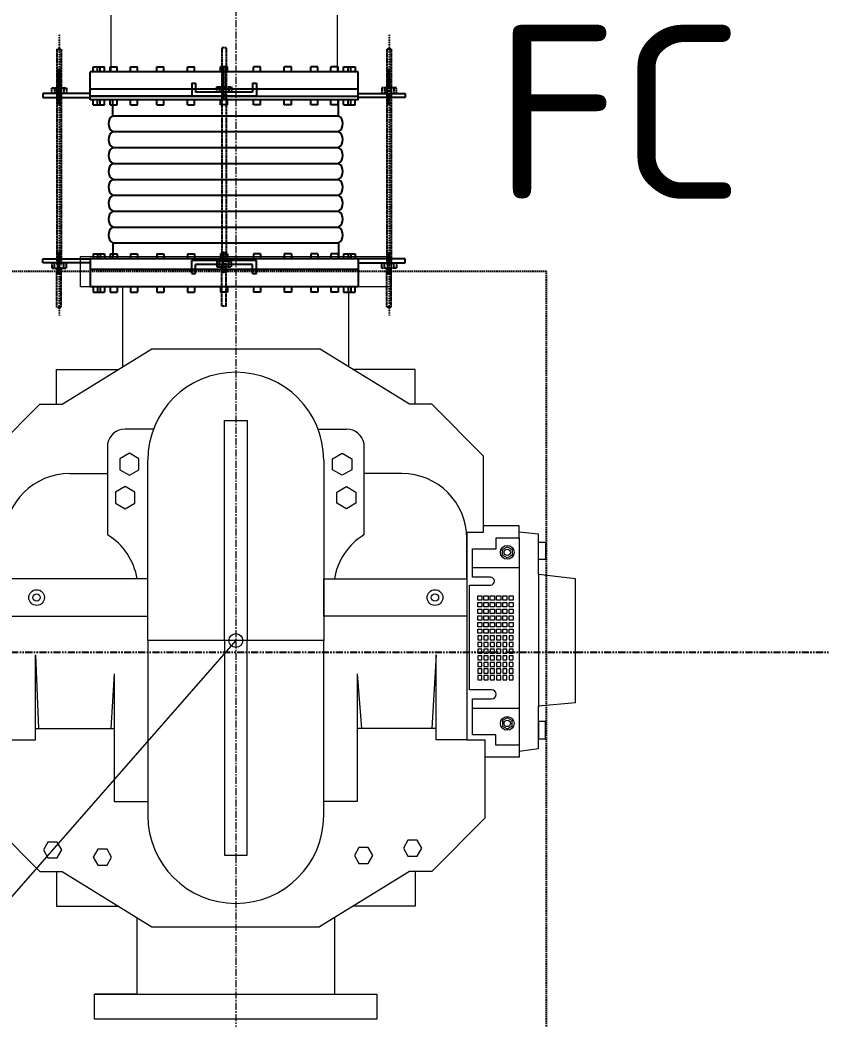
# Model space of a CAD drawing. Header units: inches. Extents: x 0 to 235202, y 0 to 361577.
# Drawn here: x 165869 to 167288, y 130742 to 132511 of the extents above; entities that cross this region are included whole.
import ezdxf
from ezdxf.enums import TextEntityAlignment as Align

# ---------------------------------------------------------------- set-up
doc = ezdxf.new("R2010")
doc.units = ezdxf.units.IN
doc.header["$MEASUREMENT"] = 0
for name, pattern in [('CENTER', [2, 1.25, -0.25, 0.25, -0.25]), ('HIDDEN', [0.375, 0.25, -0.125]), ('PHANTOM2', [1.25, 0.625, -0.125, 0.125, -0.125, 0.125, -0.125])]:
    doc.linetypes.add(name, pattern=pattern)
doc.layers.add('.5', color=8, linetype='Continuous', lineweight=0)
doc.layers.add('DIM', color=251, linetype='Continuous', lineweight=0)
for name, color, linetype in [('1', 1, 'CENTER'), ('GRID_TXT45', 4, 'Continuous'), ('M-X-BKGD', 8, 'Continuous'), ('text', 3, 'Continuous'), ('WINDOW ELEV', 3, 'Continuous')]:
    doc.layers.add(name, color=color, linetype=linetype)
doc.styles.add('ISO', font='isocpeur.ttf')
doc.styles.add('SIMPLEX', font='simplex.shx')

# ---------------------------------------------------------------- blocks, each defined once
blk = doc.blocks.new('FLOOR PLAN REV 2')
at = {"layer": '.5', "color": 8, "linetype": 'CENTER', "ltscale": 10}
blk.add_line((91776.8, 246037.2), (91776.8, 222708.1), dxfattribs=at)
at = {"color": 8, "linetype": 'PHANTOM2', "ltscale": 20}
blk.add_line((100766.6, 231217.3), (74313.2, 231217.3), dxfattribs=at)
at = {"layer": 'DIM', "color": 8, "linetype": 'Continuous'}
for p, q in [((91501.8, 231918.5), (92051.8, 231918.5)), ((91501.8, 231864.8), (91501.8, 231918.5)), ((92051.8, 231918.5), (92051.8, 231864.8)), ((92051.8, 231864.8), (91501.8, 231864.8)), ((91576.8, 231723.5), (91576.8, 231864.8)), ((91976.8, 231723.5), (91976.8, 231864.8)), ((91469.1, 231657.1), (91628.3, 231755.3)), ((91628.3, 231755.3), (91925.3, 231755.3)), ((92084.4, 231657.1), (91925.3, 231755.3)), ((91459.1, 231657.1), (91459.1, 231718.5)), ((91459.1, 231718.5), (91568.8, 231718.5)), ((92094.5, 231718.5), (91984.8, 231718.5)), ((92094.5, 231657.1), (92094.5, 231718.5)), ((91338.7, 231565.9), (91429.8, 231657.1)), ((91429.8, 231657.1), (91469.1, 231657.1)), ((91429.8, 231657.1), (91459.1, 231657.1)), ((92123.7, 231657.1), (92084.4, 231657.1)), ((92123.7, 231657.1), (92094.5, 231657.1)), ((92214.9, 231565.9), (92123.7, 231657.1)), ((91756.9, 231628.3), (91796.7, 231628.3)), ((91756.9, 231238.6), (91756.9, 231628.3)), ((91796.7, 231628.3), (91796.7, 231238.6)), ((91631.1, 231613.2), (91580.7, 231613.2)), ((91922.4, 231613.2), (91972.9, 231613.2)), ((91549.8, 231587.2), (91549.8, 231425.8)), ((92003.8, 231587.2), (92003.8, 231425.8)), ((91588.4, 231570.4), (91571.4, 231560.6)), ((91605.3, 231560.6), (91588.4, 231570.4)), ((91948.2, 231560.6), (91965.2, 231570.4)), ((91965.2, 231570.4), (91982.2, 231560.6)), ((92214.9, 231565.9), (92214.9, 231429.8)), ((91571.4, 231560.6), (91571.4, 231541.1)), ((91605.3, 231541.1), (91605.3, 231560.6)), ((91621.1, 231238.6), (91621.1, 231558.1)), ((91932.5, 231557.5), (91932.5, 231238.6)), ((91948.2, 231541.1), (91948.2, 231560.6)), ((91982.2, 231560.6), (91982.2, 231541.1)), ((91482.8, 231534.5), (91549.8, 231534.5)), ((91571.4, 231541.1), (91588.4, 231531.3)), ((91588.4, 231531.3), (91605.3, 231541.1)), ((91965.2, 231531.3), (91948.2, 231541.1)), ((91982.2, 231541.1), (91965.2, 231531.3)), ((92070.8, 231534.5), (92003.8, 231534.5)), ((91581, 231511.3), (91564, 231501.5)), ((91598, 231501.5), (91581, 231511.3)), ((91955.6, 231501.5), (91972.6, 231511.3)), ((91972.6, 231511.3), (91989.5, 231501.5)), ((91564, 231501.5), (91564, 231481.9)), ((91598, 231481.9), (91598, 231501.5)), ((91955.6, 231481.9), (91955.6, 231501.5)), ((91989.5, 231501.5), (91989.5, 231481.9)), ((91564, 231481.9), (91581, 231472.1)), ((91581, 231472.1), (91598, 231481.9)), ((91972.6, 231472.1), (91955.6, 231481.9)), ((91989.5, 231481.9), (91972.6, 231472.1)), ((92278.3, 231442.1), (92214.9, 231442.1)), ((92278.3, 231419), (92278.3, 231442.1)), ((92214.9, 231429.8), (92185.8, 231429.8)), ((92185.8, 231429.8), (92185.8, 231062.9)), ((92185.8, 231347.7), (92185.8, 231419.5)), ((92237.6, 231400.8), (92237.6, 231420.4)), ((92237.6, 231420.4), (92278.3, 231420.4)), ((92312.8, 231427.1), (92278.3, 231430.5)), ((92278.3, 231420.4), (92278.3, 231419)), ((92312.8, 231355.5), (92312.8, 231427.1)), ((92248.9, 231399.9), (92257.5, 231404.9)), ((92257.5, 231404.9), (92266.1, 231399.9)), ((92278.3, 231419), (92278.3, 231053.7)), ((92312.8, 231412.9), (92325, 231412.9)), ((92312.8, 231382.1), (92312.8, 231412.9)), ((92325, 231412.9), (92325, 231382.1)), ((92196.1, 231350.8), (92196.1, 231400.8)), ((92196.1, 231400.8), (92237.6, 231400.8)), ((92248.9, 231390), (92248.9, 231399.9)), ((92257.5, 231385), (92248.9, 231390)), ((92266.1, 231390), (92257.5, 231385)), ((92266.1, 231399.9), (92266.1, 231390)), ((92196.1, 231367.9), (92278.3, 231367.9)), ((92325, 231382.1), (92312.8, 231382.1)), ((92227.8, 231350.8), (92196.1, 231350.8)), ((92312.8, 231355.5), (92312.8, 231120.8)), ((92378.4, 231348), (92312.8, 231355.5)), ((91621.1, 231347.7), (91367.8, 231347.7)), ((91621.1, 231281.6), (91621.1, 231347.7)), ((91932.5, 231347.7), (92185.8, 231347.7)), ((91932.5, 231281.6), (91932.5, 231347.7)), ((92185.8, 231347.7), (92185.8, 231281.6)), ((92190.6, 231151.4), (92190.6, 231337)), ((92190.6, 231337), (92227.8, 231337)), ((92378.4, 231129.2), (92378.4, 231348)), ((92205.1, 231310.4), (92205.1, 231318)), ((92205.1, 231318), (92212.4, 231318)), ((92212.4, 231318), (92212.4, 231310.4)), ((92216.2, 231310.4), (92216.2, 231318)), ((92216.2, 231318), (92223.6, 231318)), ((92223.6, 231318), (92223.6, 231310.4)), ((92227.4, 231310.4), (92227.4, 231318)), ((92227.4, 231318), (92234.7, 231318)), ((92234.7, 231318), (92234.7, 231310.4)), ((92238.5, 231310.4), (92238.5, 231318)), ((92238.5, 231318), (92245.9, 231318)), ((92245.9, 231318), (92245.9, 231310.4)), ((92249.7, 231310.4), (92249.7, 231318)), ((92249.7, 231318), (92257, 231318)), ((92257, 231318), (92257, 231310.4)), ((92260.8, 231310.4), (92260.8, 231318)), ((92260.8, 231318), (92268.2, 231318)), ((92268.2, 231318), (92268.2, 231310.4)), ((92212.4, 231310.4), (92205.1, 231310.4)), ((92205.1, 231298.6), (92205.1, 231306.2)), ((92205.1, 231306.2), (92212.4, 231306.2)), ((92212.4, 231298.6), (92205.1, 231298.6)), ((92212.4, 231306.2), (92212.4, 231298.6)), ((92223.6, 231310.4), (92216.2, 231310.4)), ((92216.2, 231298.6), (92216.2, 231306.2)), ((92216.2, 231306.2), (92223.6, 231306.2)), ((92223.6, 231298.6), (92216.2, 231298.6)), ((92223.6, 231306.2), (92223.6, 231298.6)), ((92234.7, 231310.4), (92227.4, 231310.4)), ((92227.4, 231298.6), (92227.4, 231306.2)), ((92227.4, 231306.2), (92234.7, 231306.2)), ((92234.7, 231298.6), (92227.4, 231298.6)), ((92234.7, 231306.2), (92234.7, 231298.6)), ((92245.9, 231310.4), (92238.5, 231310.4)), ((92238.5, 231298.6), (92238.5, 231306.2)), ((92238.5, 231306.2), (92245.9, 231306.2)), ((92245.9, 231298.6), (92238.5, 231298.6)), ((92245.9, 231306.2), (92245.9, 231298.6)), ((92257, 231310.4), (92249.7, 231310.4)), ((92249.7, 231298.6), (92249.7, 231306.2)), ((92249.7, 231306.2), (92257, 231306.2)), ((92257, 231298.6), (92249.7, 231298.6)), ((92257, 231306.2), (92257, 231298.6)), ((92268.2, 231310.4), (92260.8, 231310.4)), ((92260.8, 231298.6), (92260.8, 231306.2)), ((92260.8, 231306.2), (92268.2, 231306.2)), ((92268.2, 231298.6), (92260.8, 231298.6)), ((92268.2, 231306.2), (92268.2, 231298.6)), ((91367.8, 231281.6), (91621.1, 231281.6)), ((92185.8, 231281.6), (91932.5, 231281.6)), ((92205.1, 231286.8), (92205.1, 231294.4)), ((92205.1, 231294.4), (92212.4, 231294.4)), ((92212.4, 231286.8), (92205.1, 231286.8)), ((92205.1, 231275), (92205.1, 231282.6)), ((92205.1, 231282.6), (92212.4, 231282.6)), ((92212.4, 231294.4), (92212.4, 231286.8)), ((92212.4, 231282.6), (92212.4, 231275)), ((92216.2, 231286.8), (92216.2, 231294.4)), ((92216.2, 231294.4), (92223.6, 231294.4)), ((92223.6, 231286.8), (92216.2, 231286.8)), ((92216.2, 231275), (92216.2, 231282.6)), ((92216.2, 231282.6), (92223.6, 231282.6)), ((92223.6, 231294.4), (92223.6, 231286.8)), ((92223.6, 231282.6), (92223.6, 231275)), ((92227.4, 231286.8), (92227.4, 231294.4)), ((92227.4, 231294.4), (92234.7, 231294.4)), ((92234.7, 231286.8), (92227.4, 231286.8)), ((92227.4, 231275), (92227.4, 231282.6)), ((92227.4, 231282.6), (92234.7, 231282.6)), ((92234.7, 231294.4), (92234.7, 231286.8)), ((92234.7, 231282.6), (92234.7, 231275)), ((92238.5, 231286.8), (92238.5, 231294.4)), ((92238.5, 231294.4), (92245.9, 231294.4)), ((92245.9, 231286.8), (92238.5, 231286.8)), ((92238.5, 231275), (92238.5, 231282.6)), ((92238.5, 231282.6), (92245.9, 231282.6)), ((92245.9, 231294.4), (92245.9, 231286.8)), ((92245.9, 231282.6), (92245.9, 231275)), ((92249.7, 231286.8), (92249.7, 231294.4)), ((92249.7, 231294.4), (92257, 231294.4)), ((92257, 231286.8), (92249.7, 231286.8)), ((92249.7, 231275), (92249.7, 231282.6)), ((92249.7, 231282.6), (92257, 231282.6)), ((92257, 231294.4), (92257, 231286.8)), ((92257, 231282.6), (92257, 231275)), ((92260.8, 231286.8), (92260.8, 231294.4)), ((92260.8, 231294.4), (92268.2, 231294.4)), ((92268.2, 231286.8), (92260.8, 231286.8)), ((92260.8, 231275), (92260.8, 231282.6)), ((92260.8, 231282.6), (92268.2, 231282.6)), ((92268.2, 231294.4), (92268.2, 231286.8)), ((92268.2, 231282.6), (92268.2, 231275)), ((92212.4, 231275), (92205.1, 231275)), ((92205.1, 231263.2), (92205.1, 231270.9)), ((92205.1, 231270.9), (92212.4, 231270.9)), ((92212.4, 231263.2), (92205.1, 231263.2)), ((92212.4, 231270.9), (92212.4, 231263.2)), ((92223.6, 231275), (92216.2, 231275)), ((92216.2, 231263.2), (92216.2, 231270.9)), ((92216.2, 231270.9), (92223.6, 231270.9)), ((92223.6, 231263.2), (92216.2, 231263.2)), ((92223.6, 231270.9), (92223.6, 231263.2)), ((92234.7, 231275), (92227.4, 231275)), ((92227.4, 231263.2), (92227.4, 231270.9)), ((92227.4, 231270.9), (92234.7, 231270.9)), ((92234.7, 231263.2), (92227.4, 231263.2)), ((92234.7, 231270.9), (92234.7, 231263.2)), ((92245.9, 231275), (92238.5, 231275)), ((92238.5, 231263.2), (92238.5, 231270.9)), ((92238.5, 231270.9), (92245.9, 231270.9)), ((92245.9, 231263.2), (92238.5, 231263.2)), ((92245.9, 231270.9), (92245.9, 231263.2)), ((92257, 231275), (92249.7, 231275)), ((92249.7, 231263.2), (92249.7, 231270.9)), ((92249.7, 231270.9), (92257, 231270.9)), ((92257, 231263.2), (92249.7, 231263.2)), ((92257, 231270.9), (92257, 231263.2)), ((92268.2, 231275), (92260.8, 231275)), ((92260.8, 231263.2), (92260.8, 231270.9)), ((92260.8, 231270.9), (92268.2, 231270.9)), ((92268.2, 231263.2), (92260.8, 231263.2)), ((92268.2, 231270.9), (92268.2, 231263.2)), ((92205.1, 231251.5), (92205.1, 231259.1)), ((92205.1, 231259.1), (92212.4, 231259.1)), ((92212.4, 231251.5), (92205.1, 231251.5)), ((92212.4, 231247.3), (92205.1, 231247.3)), ((92205.1, 231247.3), (92205.1, 231239.7)), ((92212.4, 231259.1), (92212.4, 231251.5)), ((92212.4, 231239.7), (92212.4, 231247.3)), ((92216.2, 231251.5), (92216.2, 231259.1)), ((92216.2, 231259.1), (92223.6, 231259.1)), ((92223.6, 231251.5), (92216.2, 231251.5)), ((92223.6, 231247.3), (92216.2, 231247.3)), ((92216.2, 231247.3), (92216.2, 231239.7)), ((92223.6, 231259.1), (92223.6, 231251.5)), ((92223.6, 231239.7), (92223.6, 231247.3)), ((92227.4, 231251.5), (92227.4, 231259.1)), ((92227.4, 231259.1), (92234.7, 231259.1)), ((92234.7, 231251.5), (92227.4, 231251.5)), ((92234.7, 231247.3), (92227.4, 231247.3)), ((92227.4, 231247.3), (92227.4, 231239.7)), ((92234.7, 231259.1), (92234.7, 231251.5)), ((92234.7, 231239.7), (92234.7, 231247.3)), ((92238.5, 231251.5), (92238.5, 231259.1)), ((92238.5, 231259.1), (92245.9, 231259.1)), ((92245.9, 231251.5), (92238.5, 231251.5)), ((92245.9, 231247.3), (92238.5, 231247.3)), ((92238.5, 231247.3), (92238.5, 231239.7)), ((92245.9, 231259.1), (92245.9, 231251.5)), ((92245.9, 231239.7), (92245.9, 231247.3)), ((92249.7, 231251.5), (92249.7, 231259.1)), ((92249.7, 231259.1), (92257, 231259.1)), ((92257, 231251.5), (92249.7, 231251.5)), ((92257, 231247.3), (92249.7, 231247.3)), ((92249.7, 231247.3), (92249.7, 231239.7)), ((92257, 231259.1), (92257, 231251.5)), ((92257, 231239.7), (92257, 231247.3)), ((92260.8, 231251.5), (92260.8, 231259.1)), ((92260.8, 231259.1), (92268.2, 231259.1)), ((92268.2, 231251.5), (92260.8, 231251.5)), ((92268.2, 231247.3), (92260.8, 231247.3)), ((92260.8, 231247.3), (92260.8, 231239.7)), ((92268.2, 231259.1), (92268.2, 231251.5)), ((92268.2, 231239.7), (92268.2, 231247.3)), ((91776.8, 231238.6), (91046.3, 230404.6)), ((91932.5, 231238.6), (91621.1, 231238.6)), ((91621.1, 231238.6), (91621.1, 230928.9)), ((91932.5, 231238.6), (91621.1, 231238.6)), ((91796.7, 231238.6), (91756.9, 231238.6)), ((91756.9, 231238.6), (91756.9, 230858.6)), ((91796.7, 231238.6), (91756.9, 231238.6)), ((91796.7, 230858.6), (91796.7, 231238.6)), ((91932.5, 230929.4), (91932.5, 231238.6)), ((92205.1, 231239.7), (92212.4, 231239.7)), ((92212.4, 231235.5), (92205.1, 231235.5)), ((92205.1, 231235.5), (92205.1, 231227.9)), ((92205.1, 231227.9), (92212.4, 231227.9)), ((92212.4, 231227.9), (92212.4, 231235.5)), ((92216.2, 231239.7), (92223.6, 231239.7)), ((92223.6, 231235.5), (92216.2, 231235.5)), ((92216.2, 231235.5), (92216.2, 231227.9)), ((92216.2, 231227.9), (92223.6, 231227.9)), ((92223.6, 231227.9), (92223.6, 231235.5)), ((92227.4, 231239.7), (92234.7, 231239.7)), ((92234.7, 231235.5), (92227.4, 231235.5)), ((92227.4, 231235.5), (92227.4, 231227.9)), ((92227.4, 231227.9), (92234.7, 231227.9)), ((92234.7, 231227.9), (92234.7, 231235.5)), ((92238.5, 231239.7), (92245.9, 231239.7)), ((92245.9, 231235.5), (92238.5, 231235.5)), ((92238.5, 231235.5), (92238.5, 231227.9)), ((92238.5, 231227.9), (92245.9, 231227.9)), ((92245.9, 231227.9), (92245.9, 231235.5)), ((92249.7, 231239.7), (92257, 231239.7)), ((92257, 231235.5), (92249.7, 231235.5)), ((92249.7, 231235.5), (92249.7, 231227.9)), ((92249.7, 231227.9), (92257, 231227.9)), ((92257, 231227.9), (92257, 231235.5)), ((92260.8, 231239.7), (92268.2, 231239.7)), ((92268.2, 231235.5), (92260.8, 231235.5)), ((92260.8, 231235.5), (92260.8, 231227.9)), ((92260.8, 231227.9), (92268.2, 231227.9)), ((92268.2, 231227.9), (92268.2, 231235.5)), ((91422.2, 231062.9), (91422.2, 231213.2)), ((91422.2, 231213.2), (91427.3, 231083)), ((92131.3, 231213.2), (92124, 231083)), ((92131.3, 231062.9), (92131.3, 231213.2)), ((92212.4, 231223.7), (92205.1, 231223.7)), ((92205.1, 231223.7), (92205.1, 231216.1)), ((92205.1, 231216.1), (92212.4, 231216.1)), ((92212.4, 231211.9), (92205.1, 231211.9)), ((92205.1, 231211.9), (92205.1, 231204.3)), ((92212.4, 231216.1), (92212.4, 231223.7)), ((92212.4, 231204.3), (92212.4, 231211.9)), ((92223.6, 231223.7), (92216.2, 231223.7)), ((92216.2, 231223.7), (92216.2, 231216.1)), ((92216.2, 231216.1), (92223.6, 231216.1)), ((92223.6, 231211.9), (92216.2, 231211.9)), ((92216.2, 231211.9), (92216.2, 231204.3)), ((92223.6, 231216.1), (92223.6, 231223.7)), ((92223.6, 231204.3), (92223.6, 231211.9)), ((92234.7, 231223.7), (92227.4, 231223.7)), ((92227.4, 231223.7), (92227.4, 231216.1)), ((92227.4, 231216.1), (92234.7, 231216.1)), ((92234.7, 231211.9), (92227.4, 231211.9)), ((92227.4, 231211.9), (92227.4, 231204.3)), ((92234.7, 231216.1), (92234.7, 231223.7)), ((92234.7, 231204.3), (92234.7, 231211.9)), ((92245.9, 231223.7), (92238.5, 231223.7)), ((92238.5, 231223.7), (92238.5, 231216.1)), ((92238.5, 231216.1), (92245.9, 231216.1)), ((92245.9, 231211.9), (92238.5, 231211.9)), ((92238.5, 231211.9), (92238.5, 231204.3)), ((92245.9, 231216.1), (92245.9, 231223.7)), ((92245.9, 231204.3), (92245.9, 231211.9)), ((92257, 231223.7), (92249.7, 231223.7)), ((92249.7, 231223.7), (92249.7, 231216.1)), ((92249.7, 231216.1), (92257, 231216.1)), ((92257, 231211.9), (92249.7, 231211.9)), ((92249.7, 231211.9), (92249.7, 231204.3)), ((92257, 231216.1), (92257, 231223.7)), ((92257, 231204.3), (92257, 231211.9)), ((92268.2, 231223.7), (92260.8, 231223.7)), ((92260.8, 231223.7), (92260.8, 231216.1)), ((92260.8, 231216.1), (92268.2, 231216.1)), ((92268.2, 231211.9), (92260.8, 231211.9)), ((92260.8, 231211.9), (92260.8, 231204.3)), ((92268.2, 231216.1), (92268.2, 231223.7)), ((92268.2, 231204.3), (92268.2, 231211.9)), ((92205.1, 231204.3), (92212.4, 231204.3)), ((92212.4, 231200.1), (92205.1, 231200.1)), ((92205.1, 231200.1), (92205.1, 231192.5)), ((92205.1, 231192.5), (92212.4, 231192.5)), ((92212.4, 231192.5), (92212.4, 231200.1)), ((92216.2, 231204.3), (92223.6, 231204.3)), ((92223.6, 231200.1), (92216.2, 231200.1)), ((92216.2, 231200.1), (92216.2, 231192.5)), ((92216.2, 231192.5), (92223.6, 231192.5)), ((92223.6, 231192.5), (92223.6, 231200.1)), ((92227.4, 231204.3), (92234.7, 231204.3)), ((92234.7, 231200.1), (92227.4, 231200.1)), ((92227.4, 231200.1), (92227.4, 231192.5)), ((92227.4, 231192.5), (92234.7, 231192.5)), ((92234.7, 231192.5), (92234.7, 231200.1)), ((92238.5, 231204.3), (92245.9, 231204.3)), ((92245.9, 231200.1), (92238.5, 231200.1)), ((92238.5, 231200.1), (92238.5, 231192.5)), ((92238.5, 231192.5), (92245.9, 231192.5)), ((92245.9, 231192.5), (92245.9, 231200.1)), ((92249.7, 231204.3), (92257, 231204.3)), ((92257, 231200.1), (92249.7, 231200.1)), ((92249.7, 231200.1), (92249.7, 231192.5)), ((92249.7, 231192.5), (92257, 231192.5)), ((92257, 231192.5), (92257, 231200.1)), ((92260.8, 231204.3), (92268.2, 231204.3)), ((92268.2, 231200.1), (92260.8, 231200.1)), ((92260.8, 231200.1), (92260.8, 231192.5)), ((92260.8, 231192.5), (92268.2, 231192.5)), ((92268.2, 231192.5), (92268.2, 231200.1)), ((91561.6, 231179.7), (91555.4, 231083)), ((91561.6, 231179.7), (91561.6, 230953.8)), ((91992, 231179.7), (91992, 230953.8)), ((91992, 231179.7), (91999.5, 231083)), ((92212.4, 231188.3), (92205.1, 231188.3)), ((92205.1, 231188.3), (92205.1, 231180.7)), ((92205.1, 231180.7), (92212.4, 231180.7)), ((92212.4, 231176.5), (92205.1, 231176.5)), ((92205.1, 231176.5), (92205.1, 231168.9)), ((92212.4, 231180.7), (92212.4, 231188.3)), ((92212.4, 231168.9), (92212.4, 231176.5)), ((92223.6, 231188.3), (92216.2, 231188.3)), ((92216.2, 231188.3), (92216.2, 231180.7)), ((92216.2, 231180.7), (92223.6, 231180.7)), ((92223.6, 231176.5), (92216.2, 231176.5)), ((92216.2, 231176.5), (92216.2, 231168.9)), ((92223.6, 231180.7), (92223.6, 231188.3)), ((92223.6, 231168.9), (92223.6, 231176.5)), ((92234.7, 231188.3), (92227.4, 231188.3)), ((92227.4, 231188.3), (92227.4, 231180.7)), ((92227.4, 231180.7), (92234.7, 231180.7)), ((92234.7, 231176.5), (92227.4, 231176.5)), ((92227.4, 231176.5), (92227.4, 231168.9)), ((92234.7, 231180.7), (92234.7, 231188.3)), ((92234.7, 231168.9), (92234.7, 231176.5)), ((92245.9, 231188.3), (92238.5, 231188.3)), ((92238.5, 231188.3), (92238.5, 231180.7)), ((92238.5, 231180.7), (92245.9, 231180.7)), ((92245.9, 231176.5), (92238.5, 231176.5)), ((92238.5, 231176.5), (92238.5, 231168.9)), ((92245.9, 231180.7), (92245.9, 231188.3)), ((92245.9, 231168.9), (92245.9, 231176.5)), ((92257, 231188.3), (92249.7, 231188.3)), ((92249.7, 231188.3), (92249.7, 231180.7)), ((92249.7, 231180.7), (92257, 231180.7)), ((92257, 231176.5), (92249.7, 231176.5)), ((92249.7, 231176.5), (92249.7, 231168.9)), ((92257, 231180.7), (92257, 231188.3)), ((92257, 231168.9), (92257, 231176.5)), ((92268.2, 231188.3), (92260.8, 231188.3)), ((92260.8, 231188.3), (92260.8, 231180.7)), ((92260.8, 231180.7), (92268.2, 231180.7)), ((92268.2, 231176.5), (92260.8, 231176.5)), ((92260.8, 231176.5), (92260.8, 231168.9)), ((92268.2, 231180.7), (92268.2, 231188.3)), ((92268.2, 231168.9), (92268.2, 231176.5)), ((92205.1, 231168.9), (92212.4, 231168.9)), ((92216.2, 231168.9), (92223.6, 231168.9)), ((92227.4, 231168.9), (92234.7, 231168.9)), ((92238.5, 231168.9), (92245.9, 231168.9)), ((92249.7, 231168.9), (92257, 231168.9)), ((92260.8, 231168.9), (92268.2, 231168.9)), ((92229.7, 231151.4), (92190.6, 231151.4)), ((92196.1, 231072), (92196.1, 231135.3)), ((92196.1, 231135.3), (92229.7, 231135.3)), ((92196.1, 231119.1), (92278.3, 231119.1)), ((92312.8, 231123.3), (92378.4, 231129.2)), ((92312.8, 231047.3), (92312.8, 231123.3)), ((92257.5, 231101.9), (92248.9, 231097)), ((92266.1, 231097), (92257.5, 231101.9)), ((92248.9, 231097), (92248.9, 231087)), ((92248.9, 231087), (92257.5, 231082.1)), ((92257.5, 231082.1), (92266.1, 231087)), ((92266.1, 231087), (92266.1, 231097)), ((92325, 231095.1), (92312.8, 231095.1)), ((92312.8, 231095.1), (92312.8, 231064.4)), ((92325, 231064.4), (92325, 231095.1)), ((91422.2, 231083), (91561.6, 231083)), ((92131.3, 231083), (91992, 231083)), ((92237.2, 231072), (92196.1, 231072)), ((92237.2, 231053.7), (92237.2, 231072)), ((91367.8, 231062.9), (91422.2, 231062.9)), ((92185.8, 231062.9), (92131.3, 231062.9)), ((92185.8, 231062.9), (92217.7, 231062.9)), ((92217.7, 231062.9), (92217.7, 230923.9)), ((92278.3, 231053.7), (92237.2, 231053.7)), ((92278.3, 231053.7), (92278.3, 231032.1)), ((92312.8, 231064.4), (92325, 231064.4)), ((92278.3, 231032.1), (92217.7, 231032.1)), ((92278.3, 231042.9), (92312.8, 231047.3)), ((91561.6, 230953.8), (91621.1, 230953.8)), ((91992, 230953.8), (91932.5, 230953.8)), ((91335.8, 230923.9), (91429.8, 230829.8)), ((91338.7, 230921.1), (91429.8, 230829.8)), ((92217.7, 230923.9), (92123.7, 230829.8)), ((92214.9, 230921.1), (92123.7, 230829.8)), ((91444.1, 230881.9), (91436, 230867.8)), ((91460.4, 230881.9), (91444.1, 230881.9)), ((91468.6, 230867.8), (91460.4, 230881.9)), ((91994.9, 230872), (91986.8, 230857.9)), ((92011.2, 230872), (91994.9, 230872)), ((92019.4, 230857.9), (92011.2, 230872)), ((92081.7, 230885.1), (92073.6, 230870.9)), ((92073.6, 230870.9), (92081.7, 230856.8)), ((92098, 230885.1), (92081.7, 230885.1)), ((92106.2, 230870.9), (92098, 230885.1)), ((92098, 230856.8), (92106.2, 230870.9)), ((91436, 230867.8), (91444.1, 230853.7)), ((91444.1, 230853.7), (91460.4, 230853.7)), ((91460.4, 230853.7), (91468.6, 230867.8)), ((91532.5, 230869.1), (91524.4, 230855)), ((91524.4, 230855), (91532.5, 230840.9)), ((91548.8, 230869.1), (91532.5, 230869.1)), ((91556.9, 230855), (91548.8, 230869.1)), ((91548.8, 230840.9), (91556.9, 230855)), ((91756.9, 230858.6), (91796.7, 230858.6)), ((91986.8, 230857.9), (91994.9, 230843.8)), ((92011.2, 230843.8), (92019.4, 230857.9)), ((92081.7, 230856.8), (92098, 230856.8)), ((91532.5, 230840.9), (91548.8, 230840.9)), ((91994.9, 230843.8), (92011.2, 230843.8)), ((91429.8, 230829.8), (91469.1, 230829.8)), ((91429.8, 230829.8), (91459.1, 230829.8)), ((91429.8, 230829.8), (91459.1, 230829.8)), ((91459.1, 230829.8), (91459.1, 230768.4)), ((91459.1, 230829.8), (91459.1, 230768.4)), ((91469.1, 230829.8), (91628.3, 230731.7)), ((92084.4, 230829.8), (91925.3, 230731.7)), ((92123.7, 230829.8), (92084.4, 230829.8)), ((92123.7, 230829.8), (92094.5, 230829.8)), ((92094.5, 230829.8), (92094.5, 230768.4)), ((92123.7, 230829.8), (92094.5, 230829.8)), ((92094.5, 230829.8), (92094.5, 230768.4)), ((91459.1, 230768.4), (91568.8, 230768.4)), ((91459.1, 230768.4), (91568.8, 230768.4)), ((92094.5, 230768.4), (91984.8, 230768.4)), ((92094.5, 230768.4), (91984.8, 230768.4)), ((91601.8, 230748), (91601.8, 230612.4)), ((91951.8, 230748), (91951.8, 230612.4)), ((91628.3, 230731.7), (91925.3, 230731.7)), ((91628.3, 230731.7), (91925.3, 230731.7)), ((91601.8, 230612.4), (91526.8, 230612.4)), ((91526.8, 230612.4), (92026.8, 230612.4)), ((91526.8, 230568.5), (91526.8, 230612.4)), ((92026.8, 230612.4), (92026.8, 230568.5)), ((92026.8, 230568.5), (91526.8, 230568.5))]:
    blk.add_line(p, q, dxfattribs=at)
at = {"layer": 'DIM', "color": 8, "linetype": 'HIDDEN', "lineweight": 25, "ltscale": 10}
for p, q in [((92326.8, 231892.2), (89326.8, 231892.2)), ((92326.8, 230544.7), (92326.8, 231892.2))]:
    blk.add_line(p, q, dxfattribs=at)
at = {"layer": 'DIM', "color": 8, "linetype": 'Continuous'}
for centre, radius in [((92257.5, 231394.9), 12.2), ((92257.5, 231394.9), 5.74), ((91424.1, 231314.8), 13.9), ((91424.1, 231314.8), 6.49), ((92129.5, 231314.8), 13.9), ((92129.5, 231314.8), 6.49), ((91776.8, 231238.6), 12.3), ((91776.8, 231238.6), 12.3), ((92257.5, 231092), 12.2), ((92257.5, 231092), 5.74)]:
    blk.add_circle(centre, radius, dxfattribs=at)
for centre, radius, start, end in [((91776.8, 231558.1), 155.7, 0, 180), ((91580.7, 231581.8), 31.4, 90, 170.0569), ((91972.9, 231581.8), 31.4, 9.9431, 90), ((91482.8, 231419.5), 115, 90, 180), ((92070.8, 231419.5), 115, 0, 90), ((91491.5, 231330), 112.1, 9.3158, 58.7267), ((92062, 231330), 112.1, 121.2733, 170.6842), ((92227.8, 231343.9), 6.9, 270, 90), ((92229.7, 231143.3), 8.06, 270, 90), ((91776.8, 230928.9), 155.7, 180, 0), ((91776.8, 230928.9), 155.7, 180, 0)]:
    blk.add_arc(centre, radius, start, end, dxfattribs=at)
at = {"layer": 'GRID_TXT45', "color": 8, "style": 'SIMPLEX'}
for p in [(53803.1, 233267.6), (53803.1, 227018.5), (53803.1, 220768)]:
    blk.add_attdef('GRD_TXT', text='', height=450, rotation=180, dxfattribs=at).set_placement(p, align=Align.MIDDLE_CENTER)
blk = doc.blocks.new('PLAN REV 1')
at = {"color": 8}
for p, q in [((207378.5, 209494.1), (207378.5, 209503)), ((207378.5, 209503), (207398.8, 209503)), ((207386.2, 209494.1), (207386.2, 209503)), ((207391.1, 209494.1), (207391.1, 209503)), ((207398.8, 209494.1), (207398.8, 209503)), ((207408.8, 209503), (207421.3, 209503)), ((207408.8, 209494.1), (207408.8, 209503)), ((207421.3, 209494.1), (207421.3, 209503)), ((207444.7, 209503), (207457.2, 209503)), ((207444.7, 209494.1), (207444.7, 209503)), ((207457.2, 209494.1), (207457.2, 209503)), ((207491.4, 209503), (207503.9, 209503)), ((207491.4, 209494.1), (207491.4, 209503)), ((207503.9, 209494.1), (207503.9, 209503)), ((207545.8, 209503), (207558.4, 209503)), ((207545.8, 209494.1), (207545.8, 209503)), ((207558.4, 209494.1), (207558.4, 209503)), ((207604.3, 209494.1), (207604.3, 209503)), ((207616.8, 209503), (207604.3, 209503)), ((207616.8, 209494.1), (207616.8, 209503)), ((207662.7, 209494.1), (207662.7, 209503)), ((207675.2, 209503), (207662.7, 209503)), ((207675.2, 209494.1), (207675.2, 209503)), ((207717.1, 209494.1), (207717.1, 209503)), ((207729.7, 209503), (207717.1, 209503)), ((207729.7, 209494.1), (207729.7, 209503)), ((207763.9, 209494.1), (207763.9, 209503)), ((207776.4, 209503), (207763.9, 209503)), ((207776.4, 209494.1), (207776.4, 209503)), ((207799.7, 209494.1), (207799.7, 209503)), ((207812.3, 209503), (207799.7, 209503)), ((207812.3, 209494.1), (207812.3, 209503)), ((207822.3, 209494.1), (207822.3, 209503)), ((207822.3, 209503), (207842.5, 209503)), ((207830, 209494.1), (207830, 209503)), ((207834.8, 209494.1), (207834.8, 209503)), ((207842.5, 209503), (207842.5, 209494.1)), ((207847.9, 209494.1), (207373.2, 209494.1)), ((207373.2, 209444.4), (207373.2, 209494.1)), ((207847.9, 209444.4), (207847.9, 209494.1)), ((207553.4, 209473.8), (207553.4, 209450.9)), ((207553.4, 209473.8), (207560.2, 209473.8)), ((207560.2, 209473.8), (207560.2, 209457.8)), ((207660.8, 209473.8), (207660.8, 209457.8)), ((207660.8, 209473.8), (207667.7, 209473.8)), ((207667.7, 209473.8), (207667.7, 209450.9)), ((207373.2, 209455.5), (207289.7, 209455.5)), ((207289.7, 209455.5), (207289.7, 209448.6)), ((207289.7, 209448.6), (207373.2, 209448.6)), ((207847.9, 209463), (207373.2, 209463)), ((207373.2, 209455.5), (207373.2, 209455.5)), ((207373.2, 209455.5), (207373.2, 209455.5)), ((207373.2, 209448.6), (207373.2, 209455.5)), ((207553.4, 209450.9), (207373.2, 209450.9)), ((207373.2, 209450.9), (207847.9, 209450.9)), ((207667.7, 209450.9), (207553.4, 209450.9)), ((207660.8, 209457.8), (207560.2, 209457.8)), ((207847.9, 209455.5), (207847.9, 209455.5)), ((207847.9, 209455.5), (207847.9, 209455.5)), ((207847.9, 209455.5), (207931.3, 209455.5)), ((207847.9, 209448.6), (207847.9, 209455.5)), ((207931.3, 209448.6), (207847.9, 209448.6)), ((207931.3, 209455.5), (207931.3, 209448.6)), ((207847.9, 209444.4), (207373.2, 209444.4)), ((207378.5, 209435.4), (207378.5, 209444.4)), ((207378.5, 209435.4), (207398.8, 209435.4)), ((207386.2, 209435.4), (207386.2, 209444.4)), ((207391.1, 209435.4), (207391.1, 209444.4)), ((207398.8, 209435.4), (207398.8, 209444.4)), ((207408.8, 209435.4), (207408.8, 209444.4)), ((207408.8, 209435.4), (207421.3, 209435.4)), ((207421.3, 209435.4), (207421.3, 209444.4)), ((207444.7, 209435.4), (207444.7, 209444.4)), ((207444.7, 209435.4), (207457.2, 209435.4)), ((207457.2, 209435.4), (207457.2, 209444.4)), ((207491.4, 209435.4), (207491.4, 209444.4)), ((207491.4, 209435.4), (207503.9, 209435.4)), ((207503.9, 209435.4), (207503.9, 209444.4)), ((207545.8, 209435.4), (207545.8, 209444.4)), ((207545.8, 209435.4), (207558.4, 209435.4)), ((207558.4, 209435.4), (207558.4, 209444.4)), ((207604.3, 209435.4), (207604.3, 209444.4)), ((207616.8, 209435.4), (207604.3, 209435.4)), ((207616.8, 209435.4), (207616.8, 209444.4)), ((207662.7, 209435.4), (207662.7, 209444.4)), ((207675.2, 209435.4), (207662.7, 209435.4)), ((207675.2, 209435.4), (207675.2, 209444.4)), ((207717.1, 209435.4), (207717.1, 209444.4)), ((207729.7, 209435.4), (207717.1, 209435.4)), ((207729.7, 209435.4), (207729.7, 209444.4)), ((207763.9, 209435.4), (207763.9, 209444.4)), ((207776.4, 209435.4), (207763.9, 209435.4)), ((207776.4, 209435.4), (207776.4, 209444.4)), ((207799.7, 209435.4), (207799.7, 209444.4)), ((207812.3, 209435.4), (207799.7, 209435.4)), ((207812.3, 209435.4), (207812.3, 209444.4)), ((207822.3, 209435.4), (207822.3, 209444.4)), ((207822.3, 209435.4), (207842.5, 209435.4)), ((207830, 209435.4), (207830, 209444.4)), ((207834.8, 209435.4), (207834.8, 209444.4)), ((207842.5, 209435.4), (207842.5, 209444.4)), ((207413.3, 209416.2), (207813.3, 209416.2)), ((207413.3, 209388), (207813.3, 209388)), ((207413.3, 209359.8), (207813.3, 209359.8)), ((207413.3, 209331.7), (207813.3, 209331.7)), ((207413.3, 209303.5), (207813.3, 209303.5)), ((207413.3, 209275.3), (207813.3, 209275.3)), ((207413.3, 209247.2), (207813.3, 209247.2)), ((207413.3, 209219), (207813.3, 209219)), ((207413.3, 209190.8), (207813.3, 209190.8)), ((207378.5, 209171.6), (207378.5, 209162.7)), ((207378.5, 209171.6), (207398.8, 209171.6)), ((207386.2, 209171.6), (207386.2, 209162.7)), ((207391.1, 209171.6), (207391.1, 209162.7)), ((207398.8, 209171.6), (207398.8, 209162.7)), ((207408.8, 209171.6), (207421.3, 209171.6)), ((207408.8, 209171.6), (207408.8, 209162.7)), ((207421.3, 209171.6), (207421.3, 209162.7)), ((207444.7, 209171.6), (207457.2, 209171.6)), ((207444.7, 209171.6), (207444.7, 209162.7)), ((207457.2, 209171.6), (207457.2, 209162.7)), ((207491.4, 209171.6), (207503.9, 209171.6)), ((207491.4, 209171.6), (207491.4, 209162.7)), ((207503.9, 209171.6), (207503.9, 209162.7)), ((207545.8, 209171.6), (207558.4, 209171.6)), ((207545.8, 209171.6), (207545.8, 209162.7)), ((207558.4, 209171.6), (207558.4, 209162.7)), ((207604.3, 209171.6), (207604.3, 209162.7)), ((207616.8, 209171.6), (207604.3, 209171.6)), ((207616.8, 209171.6), (207616.8, 209162.7)), ((207662.7, 209171.6), (207662.7, 209162.7)), ((207675.2, 209171.6), (207662.7, 209171.6)), ((207675.2, 209171.6), (207675.2, 209162.7)), ((207717.1, 209171.6), (207717.1, 209162.7)), ((207729.7, 209171.6), (207717.1, 209171.6)), ((207729.7, 209171.6), (207729.7, 209162.7)), ((207763.9, 209171.6), (207763.9, 209162.7)), ((207776.4, 209171.6), (207763.9, 209171.6)), ((207776.4, 209171.6), (207776.4, 209162.7)), ((207799.7, 209171.6), (207799.7, 209162.7)), ((207812.3, 209171.6), (207799.7, 209171.6)), ((207812.3, 209171.6), (207812.3, 209162.7)), ((207822.3, 209171.6), (207822.3, 209162.7)), ((207822.3, 209171.6), (207842.5, 209171.6)), ((207830, 209171.6), (207830, 209162.7)), ((207834.8, 209171.6), (207834.8, 209162.7)), ((207842.5, 209171.6), (207842.5, 209162.7)), ((207289.7, 209155.8), (207289.7, 209162.7)), ((207289.7, 209162.7), (207373.2, 209162.7)), ((207373.2, 209155.8), (207289.7, 209155.8)), ((207373.2, 209162.7), (207373.2, 209155.8)), ((207373.2, 209162.7), (207373.2, 209113)), ((207847.9, 209162.7), (207373.2, 209162.7)), ((207373.2, 209155.8), (207373.2, 209155.8)), ((207373.2, 209155.8), (207373.2, 209155.8)), ((207553.4, 209136.8), (207553.4, 209159.6)), ((207667.7, 209159.6), (207553.4, 209159.6)), ((207560.2, 209136.8), (207560.2, 209152.8)), ((207660.8, 209152.8), (207560.2, 209152.8)), ((207660.8, 209136.8), (207660.8, 209152.8)), ((207667.7, 209136.8), (207667.7, 209159.6)), ((207847.9, 209162.7), (207847.9, 209113)), ((207931.3, 209162.7), (207847.9, 209162.7)), ((207847.9, 209162.7), (207847.9, 209155.8)), ((207847.9, 209155.8), (207847.9, 209155.8)), ((207847.9, 209155.8), (207847.9, 209155.8)), ((207847.9, 209155.8), (207931.3, 209155.8)), ((207931.3, 209155.8), (207931.3, 209162.7)), ((207847.9, 209144), (207373.2, 209144)), ((207553.4, 209136.8), (207560.2, 209136.8)), ((207660.8, 209136.8), (207667.7, 209136.8)), ((207847.9, 209113), (207373.2, 209113)), ((207378.5, 209113), (207378.5, 209104)), ((207386.2, 209113), (207386.2, 209104)), ((207391.1, 209113), (207391.1, 209104)), ((207398.8, 209113), (207398.8, 209104)), ((207408.8, 209113), (207408.8, 209104)), ((207421.3, 209113), (207421.3, 209104)), ((207444.7, 209113), (207444.7, 209104)), ((207457.2, 209113), (207457.2, 209104)), ((207491.4, 209113), (207491.4, 209104)), ((207503.9, 209113), (207503.9, 209104)), ((207545.8, 209113), (207545.8, 209104)), ((207558.4, 209113), (207558.4, 209104)), ((207604.3, 209113), (207604.3, 209104)), ((207616.8, 209113), (207616.8, 209104)), ((207662.7, 209113), (207662.7, 209104)), ((207675.2, 209113), (207675.2, 209104)), ((207717.1, 209113), (207717.1, 209104)), ((207729.7, 209113), (207729.7, 209104)), ((207763.9, 209113), (207763.9, 209104)), ((207776.4, 209113), (207776.4, 209104)), ((207799.7, 209113), (207799.7, 209104)), ((207812.3, 209113), (207812.3, 209104)), ((207822.3, 209113), (207822.3, 209104)), ((207830, 209113), (207830, 209104)), ((207834.8, 209113), (207834.8, 209104)), ((207842.5, 209104), (207842.5, 209113)), ((207378.5, 209104), (207398.8, 209104)), ((207408.8, 209104), (207421.3, 209104)), ((207444.7, 209104), (207457.2, 209104)), ((207491.4, 209104), (207503.9, 209104)), ((207545.8, 209104), (207558.4, 209104)), ((207616.8, 209104), (207604.3, 209104)), ((207675.2, 209104), (207662.7, 209104)), ((207729.7, 209104), (207717.1, 209104)), ((207776.4, 209104), (207763.9, 209104)), ((207812.3, 209104), (207799.7, 209104)), ((207822.3, 209104), (207842.5, 209104))]:
    blk.add_line(p, q, dxfattribs=at)
for points in [[(207413.3, 209416.2), (207413.3, 209444.4)], [(207813.3, 209416.2), (207813.3, 209444.4)], [(207413.3, 209190.8), (207413.3, 209162.7)], [(207813.3, 209190.8), (207813.3, 209162.7)]]:
    blk.add_lwpolyline(points, dxfattribs=at)
for centre, start, end in [((207422.7, 209402.1), 123.6891, 236.3109), ((207804, 209402.1), 303.6891, 56.3109), ((207422.7, 209373.9), 123.6891, 236.3109), ((207804, 209373.9), 303.6891, 56.3109), ((207422.7, 209345.8), 123.6891, 236.3109), ((207804, 209345.8), 303.6891, 56.3109), ((207422.7, 209317.6), 123.6891, 236.3109), ((207804, 209317.6), 303.6891, 56.3109), ((207422.7, 209289.4), 123.6891, 236.3109), ((207804, 209289.4), 303.6891, 56.3109), ((207422.7, 209261.3), 123.6891, 236.3109), ((207804, 209261.3), 303.6891, 56.3109), ((207422.7, 209233.1), 123.6891, 236.3109), ((207804, 209233.1), 303.6891, 56.3109), ((207422.7, 209204.9), 123.6891, 236.3109), ((207804, 209204.9), 303.6891, 56.3109)]:
    blk.add_arc(centre, 16.9, start, end, dxfattribs=at)
at = {"layer": '1', "color": 8, "linetype": 'CENTER', "ltscale": 0.09}
for p, q in [((207318.3, 209559.6), (207318.3, 209062.5)), ((207902.7, 209559.6), (207902.7, 209062.5))]:
    blk.add_line(p, q, dxfattribs=at)
at = {"layer": '1', "color": 8}
for p, q in [((207606.8, 209536.6), (207606.8, 209158.1)), ((207606.8, 209536.6), (207606.8, 209467.6)), ((207614.3, 209536.6), (207606.8, 209536.6)), ((207614.3, 209536.6), (207606.8, 209536.6)), ((207614.3, 209536.6), (207614.3, 209158.1)), ((207614.3, 209536.6), (207614.3, 209467.6)), ((207314.5, 209534.3), (207314.5, 209155.8)), ((207314.5, 209534.3), (207314.5, 209465.3)), ((207314.5, 209534.3), (207322.1, 209534.3)), ((207322.1, 209534.3), (207322.1, 209155.8)), ((207322.1, 209534.3), (207322.1, 209465.3)), ((207899, 209534.3), (207899, 209155.8)), ((207899, 209534.3), (207899, 209465.3)), ((207906.5, 209534.3), (207899, 209534.3)), ((207906.5, 209534.3), (207906.5, 209155.8)), ((207906.5, 209534.3), (207906.5, 209465.3)), ((207614.3, 209500.4), (207606.8, 209500.4)), ((207614.3, 209500.4), (207606.8, 209500.4)), ((207322.1, 209498.1), (207314.5, 209498.1)), ((207322.1, 209498.1), (207314.5, 209498.1)), ((207322.1, 209495.8), (207314.5, 209495.8)), ((207322.1, 209495.8), (207314.5, 209495.8)), ((207322.1, 209495.8), (207314.5, 209495.8)), ((207322.1, 209495.8), (207314.5, 209495.8)), ((207322.1, 209493.4), (207314.5, 209493.4)), ((207322.1, 209493.4), (207314.5, 209493.4)), ((207322.1, 209491.2), (207314.5, 209491.2)), ((207322.1, 209491.2), (207314.5, 209491.2)), ((207322.1, 209488.9), (207314.5, 209488.9)), ((207322.1, 209488.9), (207314.5, 209488.9)), ((207322.1, 209488.9), (207314.5, 209488.9)), ((207322.1, 209488.9), (207314.5, 209488.9)), ((207322.1, 209486.6), (207314.5, 209486.6)), ((207322.1, 209486.6), (207314.5, 209486.6)), ((207322.1, 209484.2), (207314.5, 209484.2)), ((207322.1, 209484.2), (207314.5, 209484.2)), ((207614.3, 209498), (207606.8, 209498)), ((207614.3, 209498), (207606.8, 209498)), ((207614.3, 209498), (207606.8, 209498)), ((207614.3, 209498), (207606.8, 209498)), ((207614.3, 209495.7), (207606.8, 209495.7)), ((207614.3, 209495.7), (207606.8, 209495.7)), ((207614.3, 209493.5), (207606.8, 209493.5)), ((207614.3, 209493.5), (207606.8, 209493.5)), ((207614.3, 209491.2), (207606.8, 209491.2)), ((207614.3, 209491.2), (207606.8, 209491.2)), ((207614.3, 209491.2), (207606.8, 209491.2)), ((207614.3, 209491.2), (207606.8, 209491.2)), ((207614.3, 209488.9), (207606.8, 209488.9)), ((207614.3, 209488.9), (207606.8, 209488.9)), ((207614.3, 209486.5), (207606.8, 209486.5)), ((207614.3, 209486.5), (207606.8, 209486.5)), ((207614.3, 209484.2), (207606.8, 209484.2)), ((207614.3, 209484.2), (207606.8, 209484.2)), ((207899, 209498.1), (207906.5, 209498.1)), ((207899, 209498.1), (207906.5, 209498.1)), ((207899, 209495.8), (207906.5, 209495.8)), ((207899, 209495.8), (207906.5, 209495.8)), ((207899, 209495.8), (207906.5, 209495.8)), ((207899, 209495.8), (207906.5, 209495.8)), ((207899, 209493.4), (207906.5, 209493.4)), ((207899, 209493.4), (207906.5, 209493.4)), ((207899, 209491.2), (207906.5, 209491.2)), ((207899, 209491.2), (207906.5, 209491.2)), ((207899, 209488.9), (207906.5, 209488.9)), ((207899, 209488.9), (207906.5, 209488.9)), ((207899, 209488.9), (207906.5, 209488.9)), ((207899, 209488.9), (207906.5, 209488.9)), ((207899, 209486.6), (207906.5, 209486.6)), ((207899, 209486.6), (207906.5, 209486.6)), ((207899, 209484.2), (207906.5, 209484.2)), ((207899, 209484.2), (207906.5, 209484.2)), ((207305.3, 209455.5), (207305.3, 209465.3)), ((207305.3, 209465.3), (207331.3, 209465.3)), ((207305.3, 209455.5), (207305.3, 209465.3)), ((207305.3, 209465.3), (207331.3, 209465.3)), ((207310, 209465.3), (207310, 209455.5)), ((207310, 209465.3), (207310, 209455.5)), ((207322.1, 209481.9), (207314.5, 209481.9)), ((207322.1, 209481.9), (207314.5, 209481.9)), ((207322.1, 209479.6), (207314.5, 209479.6)), ((207322.1, 209479.6), (207314.5, 209479.6)), ((207322.1, 209477.2), (207314.5, 209477.2)), ((207322.1, 209477.2), (207314.5, 209477.2)), ((207322.1, 209474.9), (207314.5, 209474.9)), ((207322.1, 209474.9), (207314.5, 209474.9)), ((207322.1, 209472.6), (207314.5, 209472.6)), ((207322.1, 209472.6), (207314.5, 209472.6)), ((207322.1, 209470.2), (207314.5, 209470.2)), ((207322.1, 209470.2), (207314.5, 209470.2)), ((207322.1, 209467.9), (207314.5, 209467.9)), ((207322.1, 209467.9), (207314.5, 209467.9)), ((207322.1, 209465.6), (207314.5, 209465.6)), ((207322.1, 209465.6), (207314.5, 209465.6)), ((207326.7, 209465.3), (207326.7, 209455.5)), ((207326.7, 209465.3), (207326.7, 209455.5)), ((207331.3, 209465.3), (207331.3, 209455.5)), ((207331.3, 209465.3), (207331.3, 209455.5)), ((207597.5, 209457.8), (207597.5, 209467.6)), ((207597.5, 209467.6), (207623.5, 209467.6)), ((207597.5, 209457.8), (207597.5, 209467.6)), ((207597.5, 209467.6), (207623.5, 209467.6)), ((207602.2, 209467.6), (207602.2, 209457.8)), ((207602.2, 209467.6), (207602.2, 209457.8)), ((207614.3, 209481.9), (207606.8, 209481.9)), ((207614.3, 209481.9), (207606.8, 209481.9)), ((207614.3, 209479.5), (207606.8, 209479.5)), ((207614.3, 209479.5), (207606.8, 209479.5)), ((207614.3, 209477.2), (207606.8, 209477.2)), ((207614.3, 209477.2), (207606.8, 209477.2)), ((207614.3, 209474.9), (207606.8, 209474.9)), ((207614.3, 209474.9), (207606.8, 209474.9)), ((207614.3, 209472.5), (207606.8, 209472.5)), ((207614.3, 209472.5), (207606.8, 209472.5)), ((207614.3, 209470.2), (207606.8, 209470.2)), ((207614.3, 209470.2), (207606.8, 209470.2)), ((207614.3, 209467.8), (207606.8, 209467.8)), ((207614.3, 209467.8), (207606.8, 209467.8)), ((207618.9, 209467.6), (207618.9, 209457.8)), ((207618.9, 209467.6), (207618.9, 209457.8)), ((207623.5, 209467.6), (207623.5, 209457.8)), ((207623.5, 209467.6), (207623.5, 209457.8)), ((207915.8, 209465.3), (207889.7, 209465.3)), ((207889.7, 209465.3), (207889.7, 209455.5)), ((207915.8, 209465.3), (207889.7, 209465.3)), ((207889.7, 209465.3), (207889.7, 209455.5)), ((207894.4, 209465.3), (207894.4, 209455.5)), ((207894.4, 209465.3), (207894.4, 209455.5)), ((207899, 209481.9), (207906.5, 209481.9)), ((207899, 209481.9), (207906.5, 209481.9)), ((207899, 209479.6), (207906.5, 209479.6)), ((207899, 209479.6), (207906.5, 209479.6)), ((207899, 209477.2), (207906.5, 209477.2)), ((207899, 209477.2), (207906.5, 209477.2)), ((207899, 209474.9), (207906.5, 209474.9)), ((207899, 209474.9), (207906.5, 209474.9)), ((207899, 209472.6), (207906.5, 209472.6)), ((207899, 209472.6), (207906.5, 209472.6)), ((207899, 209470.2), (207906.5, 209470.2)), ((207899, 209470.2), (207906.5, 209470.2)), ((207899, 209467.9), (207906.5, 209467.9)), ((207899, 209467.9), (207906.5, 209467.9)), ((207899, 209465.6), (207906.5, 209465.6)), ((207899, 209465.6), (207906.5, 209465.6)), ((207911.1, 209465.3), (207911.1, 209455.5)), ((207911.1, 209465.3), (207911.1, 209455.5)), ((207915.8, 209455.5), (207915.8, 209465.3)), ((207915.8, 209455.5), (207915.8, 209465.3)), ((207331.3, 209455.5), (207305.3, 209455.5)), ((207331.3, 209455.5), (207305.3, 209455.5)), ((207322.1, 209453.9), (207314.5, 209453.9)), ((207322.1, 209453.9), (207314.5, 209453.9)), ((207322.1, 209451.5), (207314.5, 209451.5)), ((207322.1, 209451.5), (207314.5, 209451.5)), ((207322.1, 209449.2), (207314.5, 209449.2)), ((207322.1, 209449.2), (207314.5, 209449.2)), ((207322.1, 209446.9), (207314.5, 209446.9)), ((207322.1, 209446.9), (207314.5, 209446.9)), ((207623.5, 209457.8), (207597.5, 209457.8)), ((207623.5, 209457.8), (207597.5, 209457.8)), ((207614.3, 209456.4), (207606.8, 209456.4)), ((207614.3, 209456.4), (207606.8, 209456.4)), ((207614.3, 209456.2), (207606.8, 209456.2)), ((207614.3, 209456.2), (207606.8, 209456.2)), ((207614.3, 209454.1), (207606.8, 209454.1)), ((207614.3, 209454.1), (207606.8, 209454.1)), ((207614.3, 209453.8), (207606.8, 209453.8)), ((207614.3, 209453.8), (207606.8, 209453.8)), ((207614.3, 209451.5), (207606.8, 209451.5)), ((207614.3, 209451.5), (207606.8, 209451.5)), ((207614.3, 209449.2), (207606.8, 209449.2)), ((207614.3, 209449.2), (207606.8, 209449.2)), ((207614.3, 209446.8), (207606.8, 209446.8)), ((207614.3, 209446.8), (207606.8, 209446.8)), ((207889.7, 209455.5), (207915.8, 209455.5)), ((207889.7, 209455.5), (207915.8, 209455.5)), ((207899, 209453.9), (207906.5, 209453.9)), ((207899, 209453.9), (207906.5, 209453.9)), ((207899, 209451.5), (207906.5, 209451.5)), ((207899, 209451.5), (207906.5, 209451.5)), ((207899, 209449.2), (207906.5, 209449.2)), ((207899, 209449.2), (207906.5, 209449.2)), ((207899, 209446.9), (207906.5, 209446.9)), ((207899, 209446.9), (207906.5, 209446.9)), ((207322.1, 209444.5), (207314.5, 209444.5)), ((207322.1, 209444.5), (207314.5, 209444.5)), ((207322.1, 209442.2), (207314.5, 209442.2)), ((207322.1, 209442.2), (207314.5, 209442.2)), ((207322.1, 209439.9), (207314.5, 209439.9)), ((207322.1, 209439.9), (207314.5, 209439.9)), ((207322.1, 209437.5), (207314.5, 209437.5)), ((207322.1, 209437.5), (207314.5, 209437.5)), ((207614.3, 209444.5), (207606.8, 209444.5)), ((207614.3, 209444.5), (207606.8, 209444.5)), ((207899, 209444.5), (207906.5, 209444.5)), ((207899, 209444.5), (207906.5, 209444.5)), ((207899, 209442.2), (207906.5, 209442.2)), ((207899, 209442.2), (207906.5, 209442.2)), ((207899, 209439.9), (207906.5, 209439.9)), ((207899, 209439.9), (207906.5, 209439.9)), ((207899, 209437.5), (207906.5, 209437.5)), ((207899, 209437.5), (207906.5, 209437.5)), ((207322.1, 209173.7), (207314.5, 209173.7)), ((207322.1, 209173.7), (207314.5, 209173.7)), ((207322.1, 209171.4), (207314.5, 209171.4)), ((207322.1, 209171.4), (207314.5, 209171.4)), ((207322.1, 209169.1), (207314.5, 209169.1)), ((207322.1, 209169.1), (207314.5, 209169.1)), ((207322.1, 209166.7), (207314.5, 209166.7)), ((207322.1, 209166.7), (207314.5, 209166.7)), ((207322.1, 209164.4), (207314.5, 209164.4)), ((207322.1, 209164.4), (207314.5, 209164.4)), ((207614.3, 209173.7), (207606.8, 209173.7)), ((207614.3, 209173.7), (207606.8, 209173.7)), ((207614.3, 209171.4), (207606.8, 209171.4)), ((207614.3, 209171.4), (207606.8, 209171.4)), ((207614.3, 209169), (207606.8, 209169)), ((207614.3, 209169), (207606.8, 209169)), ((207614.3, 209166.7), (207606.8, 209166.7)), ((207614.3, 209166.7), (207606.8, 209166.7)), ((207614.3, 209164.4), (207606.8, 209164.4)), ((207614.3, 209164.4), (207606.8, 209164.4)), ((207899, 209173.7), (207906.5, 209173.7)), ((207899, 209173.7), (207906.5, 209173.7)), ((207899, 209171.4), (207906.5, 209171.4)), ((207899, 209171.4), (207906.5, 209171.4)), ((207899, 209169.1), (207906.5, 209169.1)), ((207899, 209169.1), (207906.5, 209169.1)), ((207899, 209166.7), (207906.5, 209166.7)), ((207899, 209166.7), (207906.5, 209166.7)), ((207899, 209164.4), (207906.5, 209164.4)), ((207899, 209164.4), (207906.5, 209164.4)), ((207305.3, 209155.8), (207305.3, 209146)), ((207331.3, 209155.8), (207305.3, 209155.8)), ((207305.3, 209155.8), (207305.3, 209146)), ((207331.3, 209155.8), (207305.3, 209155.8)), ((207310, 209146), (207310, 209155.8)), ((207310, 209146), (207310, 209155.8)), ((207322.1, 209162.1), (207314.5, 209162.1)), ((207322.1, 209162.1), (207314.5, 209162.1)), ((207322.1, 209159.7), (207314.5, 209159.7)), ((207322.1, 209159.7), (207314.5, 209159.7)), ((207322.1, 209157.4), (207314.5, 209157.4)), ((207322.1, 209157.4), (207314.5, 209157.4)), ((207326.7, 209146), (207326.7, 209155.8)), ((207326.7, 209146), (207326.7, 209155.8)), ((207331.3, 209146), (207331.3, 209155.8)), ((207331.3, 209146), (207331.3, 209155.8)), ((207597.5, 209158.1), (207597.5, 209148.3)), ((207623.5, 209158.1), (207597.5, 209158.1)), ((207597.5, 209158.1), (207597.5, 209148.3)), ((207623.5, 209158.1), (207597.5, 209158.1)), ((207597.5, 209148.3), (207623.5, 209148.3)), ((207597.5, 209148.3), (207623.5, 209148.3)), ((207602.2, 209148.3), (207602.2, 209158.1)), ((207602.2, 209148.3), (207602.2, 209158.1)), ((207614.3, 209162), (207606.8, 209162)), ((207614.3, 209162), (207606.8, 209162)), ((207614.3, 209159.7), (207606.8, 209159.7)), ((207614.3, 209159.7), (207606.8, 209159.7)), ((207606.8, 209079.2), (207606.8, 209148.3)), ((207614.3, 209148), (207606.8, 209148)), ((207614.3, 209148), (207606.8, 209148)), ((207614.3, 209079.2), (207614.3, 209148.3)), ((207618.9, 209148.3), (207618.9, 209158.1)), ((207618.9, 209148.3), (207618.9, 209158.1)), ((207623.5, 209148.3), (207623.5, 209158.1)), ((207623.5, 209148.3), (207623.5, 209158.1)), ((207889.7, 209146), (207889.7, 209155.8)), ((207889.7, 209155.8), (207915.8, 209155.8)), ((207889.7, 209146), (207889.7, 209155.8)), ((207889.7, 209155.8), (207915.8, 209155.8)), ((207894.4, 209146), (207894.4, 209155.8)), ((207894.4, 209146), (207894.4, 209155.8)), ((207899, 209162.1), (207906.5, 209162.1)), ((207899, 209162.1), (207906.5, 209162.1)), ((207899, 209159.7), (207906.5, 209159.7)), ((207899, 209159.7), (207906.5, 209159.7)), ((207899, 209157.4), (207906.5, 209157.4)), ((207899, 209157.4), (207906.5, 209157.4)), ((207911.1, 209146), (207911.1, 209155.8)), ((207911.1, 209146), (207911.1, 209155.8)), ((207915.8, 209155.8), (207915.8, 209146)), ((207915.8, 209155.8), (207915.8, 209146)), ((207305.3, 209146), (207331.3, 209146)), ((207305.3, 209146), (207331.3, 209146)), ((207314.5, 209077), (207314.5, 209146)), ((207322.1, 209145.7), (207314.5, 209145.7)), ((207322.1, 209145.7), (207314.5, 209145.7)), ((207322.1, 209143.4), (207314.5, 209143.4)), ((207322.1, 209143.4), (207314.5, 209143.4)), ((207322.1, 209141.1), (207314.5, 209141.1)), ((207322.1, 209141.1), (207314.5, 209141.1)), ((207322.1, 209138.7), (207314.5, 209138.7)), ((207322.1, 209138.7), (207314.5, 209138.7)), ((207322.1, 209136.4), (207314.5, 209136.4)), ((207322.1, 209136.4), (207314.5, 209136.4)), ((207322.1, 209077), (207322.1, 209146)), ((207614.3, 209145.7), (207606.8, 209145.7)), ((207614.3, 209145.7), (207606.8, 209145.7)), ((207614.3, 209143.3), (207606.8, 209143.3)), ((207614.3, 209143.3), (207606.8, 209143.3)), ((207614.3, 209141), (207606.8, 209141)), ((207614.3, 209141), (207606.8, 209141)), ((207614.3, 209138.7), (207606.8, 209138.7)), ((207614.3, 209138.7), (207606.8, 209138.7)), ((207915.8, 209146), (207889.7, 209146)), ((207915.8, 209146), (207889.7, 209146)), ((207899, 209077), (207899, 209146)), ((207899, 209145.7), (207906.5, 209145.7)), ((207899, 209145.7), (207906.5, 209145.7)), ((207899, 209143.4), (207906.5, 209143.4)), ((207899, 209143.4), (207906.5, 209143.4)), ((207899, 209141.1), (207906.5, 209141.1)), ((207899, 209141.1), (207906.5, 209141.1)), ((207899, 209138.7), (207906.5, 209138.7)), ((207899, 209138.7), (207906.5, 209138.7)), ((207899, 209136.4), (207906.5, 209136.4)), ((207899, 209136.4), (207906.5, 209136.4)), ((207906.5, 209077), (207906.5, 209146)), ((207314.5, 209077), (207322.1, 209077)), ((207614.3, 209079.2), (207606.8, 209079.2)), ((207614.3, 209079.2), (207606.8, 209079.2)), ((207906.5, 209077), (207899, 209077))]:
    blk.add_line(p, q, dxfattribs=at)
at = {"layer": '1', "color": 8, "linetype": 'HIDDEN', "ltscale": 0.009}
for p, q in [((207314.5, 209455.5), (207314.5, 209465.3)), ((207322.1, 209455.5), (207322.1, 209465.3)), ((207606.8, 209457.8), (207606.8, 209467.6)), ((207614.3, 209465.5), (207606.8, 209465.5)), ((207614.3, 209465.5), (207606.8, 209465.5)), ((207614.3, 209457.8), (207614.3, 209467.6)), ((207899, 209455.5), (207899, 209465.3)), ((207906.5, 209455.5), (207906.5, 209465.3)), ((207322.1, 209463.2), (207314.5, 209463.2)), ((207322.1, 209463.2), (207314.5, 209463.2)), ((207322.1, 209460.9), (207314.5, 209460.9)), ((207322.1, 209460.9), (207314.5, 209460.9)), ((207322.1, 209458.5), (207314.5, 209458.5)), ((207322.1, 209458.5), (207314.5, 209458.5)), ((207322.1, 209456.2), (207314.5, 209456.2)), ((207322.1, 209456.2), (207314.5, 209456.2)), ((207614.3, 209463.2), (207606.8, 209463.2)), ((207614.3, 209463.2), (207606.8, 209463.2)), ((207614.3, 209460.8), (207606.8, 209460.8)), ((207614.3, 209460.8), (207606.8, 209460.8)), ((207614.3, 209458.5), (207606.8, 209458.5)), ((207614.3, 209458.5), (207606.8, 209458.5)), ((207899, 209463.2), (207906.5, 209463.2)), ((207899, 209463.2), (207906.5, 209463.2)), ((207899, 209460.9), (207906.5, 209460.9)), ((207899, 209460.9), (207906.5, 209460.9)), ((207899, 209458.5), (207906.5, 209458.5)), ((207899, 209458.5), (207906.5, 209458.5)), ((207899, 209456.2), (207906.5, 209456.2)), ((207899, 209456.2), (207906.5, 209456.2)), ((207314.5, 209155.8), (207314.5, 209146)), ((207322.1, 209155.1), (207314.5, 209155.1)), ((207322.1, 209155.1), (207314.5, 209155.1)), ((207322.1, 209152.7), (207314.5, 209152.7)), ((207322.1, 209152.7), (207314.5, 209152.7)), ((207322.1, 209150.4), (207314.5, 209150.4)), ((207322.1, 209150.4), (207314.5, 209150.4)), ((207322.1, 209148.1), (207314.5, 209148.1)), ((207322.1, 209148.1), (207314.5, 209148.1)), ((207322.1, 209155.8), (207322.1, 209146)), ((207606.8, 209158.1), (207606.8, 209148.3)), ((207614.3, 209157.4), (207606.8, 209157.4)), ((207614.3, 209157.4), (207606.8, 209157.4)), ((207614.3, 209155), (207606.8, 209155)), ((207614.3, 209155), (207606.8, 209155)), ((207614.3, 209152.7), (207606.8, 209152.7)), ((207614.3, 209152.7), (207606.8, 209152.7)), ((207614.3, 209150.4), (207606.8, 209150.4)), ((207614.3, 209150.4), (207606.8, 209150.4)), ((207614.3, 209158.1), (207614.3, 209148.3)), ((207899, 209155.8), (207899, 209146)), ((207899, 209155.1), (207906.5, 209155.1)), ((207899, 209155.1), (207906.5, 209155.1)), ((207899, 209152.7), (207906.5, 209152.7)), ((207899, 209152.7), (207906.5, 209152.7)), ((207899, 209150.4), (207906.5, 209150.4)), ((207899, 209150.4), (207906.5, 209150.4)), ((207899, 209148.1), (207906.5, 209148.1)), ((207899, 209148.1), (207906.5, 209148.1)), ((207906.5, 209155.8), (207906.5, 209146))]:
    blk.add_line(p, q, dxfattribs=at)
at = {"layer": 'DIM', "color": 8, "linetype": 'Continuous', "ltscale": 10}
for p, q in [((207410.5, 209494.1), (207410.5, 209594.1)), ((207810.5, 209594.1), (207810.5, 209494.1)), ((207810.5, 209494.1), (207410.5, 209494.1))]:
    blk.add_line(p, q, dxfattribs=at)
at = {"layer": 'WINDOW ELEV', "color": 1}
blk.add_blockref('FLOOR PLAN REV 2', (115854.5, -22751.9), dxfattribs=at)
at = {"layer": 'text', "color": 8, "style": 'ISO'}
blk.add_text('FC', height=307.62, dxfattribs=at).set_placement((208088.8, 209268.7))

msp = doc.modelspace()

# ---------------------------------------------------------------- block references
at = {"layer": 'M-X-BKGD', "color": 8}
msp.add_blockref('PLAN REV 1', (-41380, -77074.9), dxfattribs=at)

doc.saveas('drawing.dxf')
